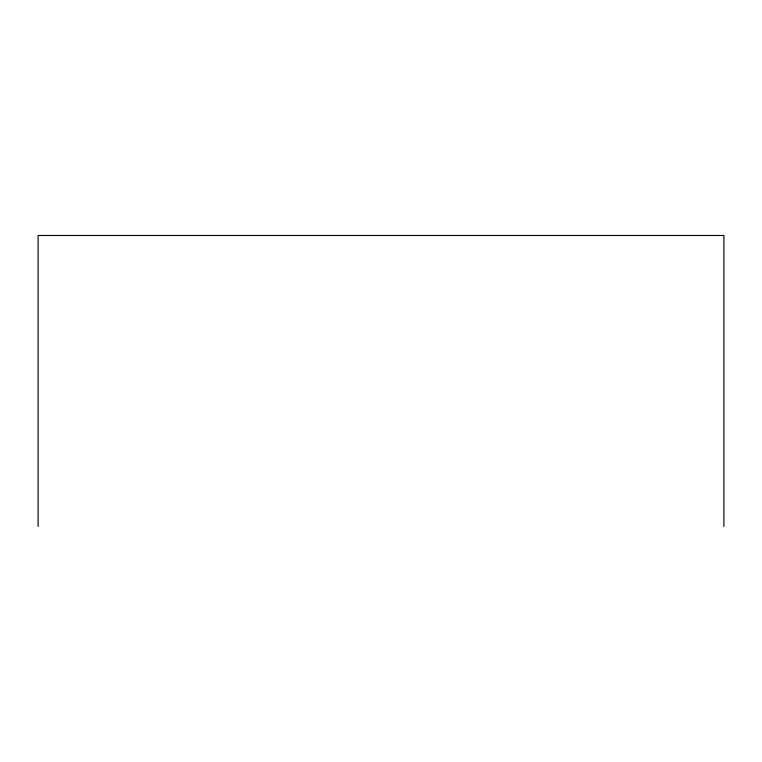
<?xml version="1.0" encoding="UTF-8"?>
<svg xmlns="http://www.w3.org/2000/svg" width="762" height="762" viewBox="0 0 762 762"><rect width="100%" height="100%" fill="white"/><g stroke="black" fill="none" stroke-linecap="round" stroke-linejoin="round"><path stroke-width="1.14" d="M723.9 526.523L723.9 235.477L38.1 235.477L38.1 526.523"/></g></svg>
